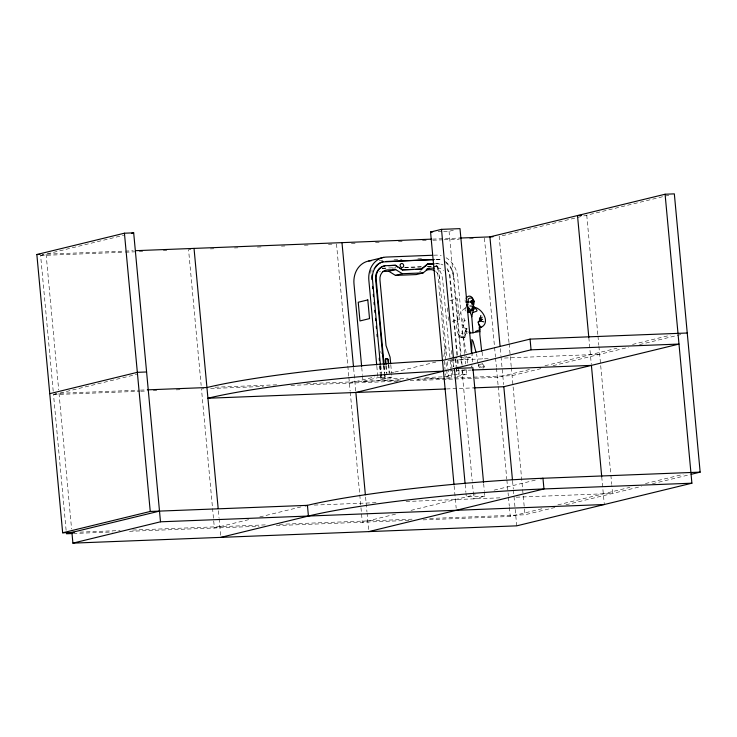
<?xml version="1.0" encoding="UTF-8"?>
<svg xmlns="http://www.w3.org/2000/svg" width="737" height="737" viewBox="0 0 737 737"><rect width="100%" height="100%" fill="white"/><g stroke="black" fill="none" stroke-linecap="round" stroke-linejoin="round"><path stroke-width="0.55" stroke-dasharray="3.69 2.76" d="M463.932 318.052L464.374 320.061L463.813 324.953L462.016 331.493L462.477 334.653L460.68 334.994L459.925 336.183L460.487 337.316L461.813 337.795M471.901 366.611L471.966 365.736L471.496 366.547M461.509 336.118C461.758 339.803 463.251 336.514 462.339 334.635M443.831 356.496L445.71 344.732M451.422 350.536L450.943 357.03M466.106 352.802L463.61 337.417L465.968 328.343M466.171 328.398L463.822 337.482L462.495 337.049M466.079 328.748L466.908 328.988L464.78 337.813L467.129 328.656L463.204 327.615M465.102 299.683L465.287 302.244M482.164 351.982L482.403 359.011M467.59 363.055L467.682 360.633L466.42 356.091M465.185 308.149C457.917 312.267 454.001 327.468 458.534 334.524L462.173 333.52M463.61 337.417L462.32 337.951M466.272 306.703L465.333 307.688L465.001 309.945L466.346 310.406M419.546 271.953L421.232 270.626M478.451 364.944C477.447 368.592 485.139 369.817 484.218 366.003C482.449 365.755 478.377 367.726 478.267 363.875M484.32 366.74L480.275 367.284L478.617 365.985M53.211 391.209L40.618 255.499L46.099 254.164L58.684 389.873M47.205 253.897L123.705 235.269M443.61 231.51L449.045 231.298L453.347 230.257M668.791 195.222L499.161 236.522L509 342.576M427.902 266.72L438.414 266.039L446.862 357.15M66.118 530.336L53.525 394.627L59.006 393.3L71.59 529M60.112 393.024L136.612 374.405M449.92 300.493L457.428 298.66L459.372 319.618L451.864 321.452M349.412 383.102L374.838 376.911M390.361 373.134L393.687 372.323M394.792 372.056L435.816 362.07M362.493 375.575L363.019 381.305L377.878 377.685L381.582 377.547L381.259 374.12M380.707 374.258L381.029 377.676L381.582 377.547M381.029 377.676L391.937 377.141L391.623 373.816M380.32 374.709L380.743 379.26L391.937 377.141M460.966 359.73L471.91 357.058L471.698 354.792M461.952 370.425L466.337 369.366M458.829 369.956L459.243 374.516L452.592 374.774L445.682 376.46L448.64 376.34L448.013 369.569M443.877 376.8L448.64 376.34M457.953 366.667L458.7 374.654L459.243 374.516M466.217 369.652L466.641 374.23L458.7 374.654M457.097 376.552L466.641 374.23M529.433 369.532L497.346 377.344L473.265 378.284M544.956 365.755L617.016 348.205M632.539 344.428L670.237 335.252M540.894 368.629L512.068 375.649L416.81 379.362M553.091 365.663L628.486 347.311M639.569 344.612L681.697 334.349M248.673 519.649L214.375 527.996L212.578 508.613M259.765 516.95L301.894 506.688M395.511 514.15L362.318 522.238L361.471 513.109M411.025 510.373L475.208 494.748M494.094 490.151L536.296 479.879M484.393 491.643L484.817 496.194L473.873 498.857L472.288 481.814M423.093 519.871L510.253 516.471L542.34 508.659M557.863 504.882L629.923 487.341M645.446 483.555L683.144 474.379M429.717 518.489L524.974 514.776L554.906 507.489M565.998 504.79L641.393 486.438M652.475 483.739L690.173 474.564M466.908 328.988L466.042 328.905M482.707 363.802L478.35 364.603M464.66 337.657L463.84 337.417M438.174 231.722L442.522 231.556M41.991 254.329L44.045 254.247M47.242 254.118L124.083 251.133M125.226 251.087L133.259 250.773M432.573 239.11L460.1 238.042M40.618 255.499L124.341 252.238M125.483 252.192L134.659 251.833M139.247 251.658L142.692 251.52M163.328 250.718L166.774 250.589M190.855 249.65L188.561 249.732L201.155 385.442M210.349 248.885L213.794 248.756M234.43 247.945L237.876 247.816M257.37 247.052L261.957 246.877M281.451 246.121L284.897 245.983M304.39 245.228L308.978 245.043M328.472 244.288L331.917 244.15M351.411 243.394L355.999 243.219M375.492 242.455L380.08 242.28M398.431 241.561L403.019 241.386M422.513 240.621L427.101 240.446M432.831 240.225L443.158 239.82M444.3 239.774L459.215 239.193M469.533 238.797L474.121 238.613M433.835 255.205L436.111 255.122A22.663 19.328 76.3 0 1 441.205 255.693M379.26 260.373L383.802 260.198M394.019 259.802L401.96 259.488M417.842 258.871L421.251 258.742A22.663 19.328 76.3 0 1 423.803 258.834M434.637 263.772L436.903 263.68A13.275 11.322 76.3 0 1 443.001 264.952M382.236 268.222L395.364 267.715M404.549 267.356L421.767 266.683M426.972 266.481L432.168 266.278M433.209 266.241L438.414 266.039M381.987 268.508L386.584 268.323M392.324 268.102L395.76 267.973M404.945 267.614L422.163 266.941M459.943 357.528L471.91 357.058M447.912 360.236L451.173 360.107M452.26 360.071L488.456 358.661M504.495 358.035L599.66 354.322M449.994 370.895L455.429 370.683M456.553 367.459L456.839 370.647A1.557 1.327 76.3 0 1 456.074 372.572A1.557 1.327 76.3 0 0 456.443 370.748L471.118 370.075M380.743 379.26L408.289 378.182M425.507 377.519L442.725 376.847M363.019 381.305L400.578 379.841M417.649 379.177L444.955 378.118M446.097 378.072L451.781 377.851L449.975 358.366M54.897 393.457L56.952 393.374M60.148 393.254L139.284 390.168M140.426 390.122L146.166 389.901M214.974 387.22L276.9 384.806M306.712 383.645L400.753 379.988M53.525 394.627L139.542 391.283M140.684 391.236L146.423 391.006M153.305 390.739L156.741 390.61M176.235 389.845L180.823 389.67M203.762 388.777L201.468 388.869L212.468 507.471M210.644 388.51L263.395 386.455M290.922 385.387L397.575 381.232M410.187 380.734L453.771 379.039M454.913 378.993L472.122 378.321M446.475 388.943L474.002 387.874M484.817 496.194L466.328 496.913L466.005 493.504M314.321 505.075L376.248 502.662M406.059 501.501L501.363 497.788M516.25 497.208L612.567 493.458L611.821 485.471M79.937 532.114L120.076 530.548M132.688 530.06L265.725 524.873M279.48 524.339L413.66 519.115M73.313 533.487L112.31 531.976M129.509 531.303L259.102 526.255M276.301 525.582L410.481 520.359M466.005 333.05L467.47 333.161M466.337 331.742L467.534 331.834M464.374 320.061L465.425 320.871M445.784 262.492L448.999 265.615A17.587 14.998 76.3 0 1 453.292 276.357M472.574 361.931L472.27 354.386M483.923 365.57L482.422 363.838M466.07 311.143L465.517 310.24M462.458 324.768L463.426 326.279M459.133 334.801L459.925 336.183M380.605 351.512L381.342 353.613M462.606 318.891L463.619 325.616M477.898 363.111L476.618 353.944M586.753 215.195L597.854 334.939M597.965 336.081L598.812 345.202M598.914 346.344L610.761 474.066M610.872 475.208L611.719 484.329M588.826 337.583L591.304 364.318M601.733 476.765L604.312 504.523M509.11 343.718L511.22 366.529M511.331 367.671L524.974 514.776M500.285 348.638L500.92 355.483M501.022 356.625L503.62 384.576M512.565 481.04L513.302 488.999M513.413 490.133L516.72 525.84M484.439 238.208L495.448 356.819M495.55 357.952L496.397 367.081M496.498 368.214L498.092 385.322M498.194 386.464L506.761 478.838M506.872 479.98L508.355 495.946M508.456 497.088L509.304 506.208M509.405 507.351L510.253 516.471M483.656 483.693L484.292 490.51M464.734 353.603L457.613 276.836A22.663 19.328 76.3 0 0 446.097 257.757M464.835 354.755L465.692 363.921M462.099 365.248L453.845 276.218A17.587 14.998 76.3 0 0 449.552 265.477L446.336 262.354A17.587 14.998 76.3 0 0 444.503 261.174M462.523 369.808L462.947 374.378M449.045 231.298L461.546 365.377M461.97 369.946L472.187 480.671M457.447 355.114L450.141 276.366A13.275 11.322 76.3 0 0 446.862 268.204M457.87 359.684L458.405 365.386M456.894 355.252L449.588 276.495A13.275 11.322 76.3 0 0 447.322 269.76M457.318 359.813L457.852 365.524M465.167 484.412L465.904 492.362M452.942 356.929L453.854 366.777M452.748 359.214L453.458 366.869M447.322 307.891L447.728 312.304M448.142 316.717L448.649 322.235M451.044 358.136L452.592 374.774M449.874 357.224L442.753 280.456A22.663 19.328 76.3 0 0 435.585 264.786M447.285 361.664L447.912 368.436M437.087 266.361L446.576 368.703M446.686 369.845L447.322 376.662M444.245 360.927L445.581 375.354M454.112 485.941L456.175 508.143M390.803 364.944L391.522 372.701M388.758 364.456L389.569 373.272M388.353 364.548L389.173 373.364M386.197 365.663L386.907 373.373M385.801 365.755L386.51 373.475M384.217 365.985L384.852 372.83M384.963 373.972L385.276 377.399M383.793 365.515L385.027 378.818M383.664 366.123L384.299 372.968M384.41 374.11L384.723 377.537M371.936 269.705L372.139 271.861M380.817 365.386L382.07 378.938M380.522 366.132L381.158 372.977M379.97 366.261L380.605 373.115M370.619 270.092L370.932 273.501M379.481 365.616L380.218 373.576M376.819 366.234L377.878 377.685M361.747 367.56L362.383 374.433M353.613 368.085L355.879 392.471M365.58 497.033L366.943 511.81M367.054 512.943L368.786 531.607M336.505 243.975L348.776 376.266M348.877 377.399L350.149 391.089M350.259 392.231L359.674 493.726M359.776 494.868L361.36 511.966M218.373 510.75L219.009 517.567M219.11 518.71L220.842 537.365M455.788 358.956L456.461 366.4M455.392 359.048L456.065 366.492M456.157 367.551L456.443 370.748M379.389 271.713A9.71 8.282 76.3 0 1 380.467 271.594M435.641 271.437A9.71 8.282 76.3 0 1 439.611 278.954M435.954 259.535A17.587 14.998 76.3 0 1 442.016 260.41M436.35 263.818A13.275 11.322 76.3 0 1 442.449 265.09M436.507 259.406A17.587 14.998 76.3 0 1 442.568 260.272M437.299 267.964A9.71 8.282 76.3 0 1 443.444 270.553"/><path stroke-width="1.11" d="M479.492 320.208L479.52 317.85M473.043 333.05L471.772 316.753L470.593 313.124L470.98 310.59L472.979 308.379L472.445 307.172C476.747 302.4 470.971 291.428 465.996 298.31M480.8 315.464L480.257 319.112M479.17 328.416L479.501 326.15L478 321.94M468.004 304.39L467.875 305.063L466.843 304.556L467.654 308.821L470.593 313.124M471.772 316.753L473.311 309.706M478.341 322.917L479.732 319.932L482.643 319.351M474.066 309.006L472.776 310.24L473.062 308.914L474.066 309.006L472.979 306.325M471.846 308.978L472.445 307.172M479.898 319.904L482.173 317.196M472.583 301.018C475.651 299.185 473.578 304.731 472.399 300.945C471.136 304.961 468.566 299.987 473.099 300.641M481.666 351.088L479.796 334.34L480.073 328.859L479.437 327.458M374.193 268.526L374.562 267.982M472.574 312.635C478.295 310.369 478.543 312.092 473.467 306.048M479.713 327.854L479.547 326.482M375.4 266.739L376.81 265.182A17.587 14.998 76.3 0 1 382.042 262.068L383.019 261.838M471.901 302.75L471.929 303.322M479.575 329.808L475.715 331.374M415.723 269.392L421.407 269.171L427.276 264.168L433.503 263.818M421.407 269.171L427.828 264.039M382.54 271.511L388.786 271.262L395.474 275.398L416.193 274.588L423.093 272.911L428.98 268.286L434.176 268.084M480.109 327.385L480.681 327.495C491.008 323.294 482.652 308.739 474.49 307.292M481.325 320.42L479.151 321.24M466.042 302.253L470.188 301.903M473.062 303.165L472.353 301.23M479.759 331.521L469.819 333.161M74.207 532.335L62.663 532.787L36.85 254.523L124.433 233.205L133.683 232.846L160.491 521.805L72.899 543.132L71.913 532.427M131.462 233.38L133.683 232.846M454.01 484.799L430.555 232.017L441.5 229.354L459.999 228.636L471.597 353.649M368.804 260.972L383.664 257.36M691.278 474.287L700.15 472.131L674.337 193.868L665.087 194.236L489.912 236.881L500.073 346.362M421.96 269.033L402.623 269.788L395.548 265.292L388.565 265.679M388.786 271.262L395.695 269.585L402.384 273.713L423.093 272.911M399.417 268.24L402.623 269.788M395.474 275.398L402.384 273.713M427.009 268.765L428.98 268.286M49.757 393.659L137.34 372.332L146.589 371.973M687.243 333.004L530.06 339.121L442.467 360.448A172.651 15.348 -5.3 0 0 206.94 387.533L147.308 389.855M474.002 387.874L503.813 386.713L678.989 344.068L531.055 349.826L355.879 392.471L365.368 494.757M62.663 532.787L150.247 511.46L307.44 505.342A172.651 15.348 -5.3 0 1 542.966 478.258L700.15 472.131M159.496 511.1L66.431 533.763L72.171 533.533M305.219 505.877L307.44 505.342L308.425 516.038L220.842 537.365M540.746 478.792L542.966 478.258L543.961 488.953L368.786 531.607M665.087 194.236L691.896 483.196L516.72 525.84L72.899 543.132M382.466 261.967L434.231 259.488M472.408 308.987L473.062 308.914M473.016 306.27L469.838 305.956M581.613 215.397L577.504 215.554L588.826 337.583M430.555 232.017L432.73 231.934M36.85 254.523L39.936 254.403M135.553 250.681L431.431 239.157M460.1 238.042L492.998 236.761M432.702 255.251L386.179 257.066A22.663 19.328 76.3 0 0 368.85 280.3L376.708 365.082M386.022 261.478L433.688 259.627M395.548 265.292L386.971 265.624A13.275 11.322 76.3 0 0 376.174 279.24L384.115 364.843M427.276 264.168L434.084 263.901M395.695 269.585L387.367 269.908A9.71 8.282 76.3 0 0 379.942 279.867L386.041 345.635L390.085 357.178L390.702 363.829M402.07 269.926L413.448 269.484M426.235 269.806L430.39 269.641A9.71 8.282 76.3 0 1 434.673 270.774M456.682 357.657L453.421 357.786L441.5 229.354M472.27 370.029L591.406 365.386L601.733 476.765M445.323 388.989L207.935 398.238A172.651 15.348 -5.3 0 1 443.462 371.153M691.896 483.196L543.961 488.953A172.651 15.348 -5.3 0 0 308.425 516.038M160.491 521.805L604.312 504.523M468.898 332.101L470.16 332.101M470.98 310.59L469.847 308.996L468.4 308.591L468.972 310.867M480.174 320.973L483.822 321.829M471.523 300.843L472.048 301.055M467.553 311.871L470.013 312.405M479.013 324.796L481.215 327.348M466.705 302.373L468.345 302.944L468.225 298.982L469.469 298.227L471.744 297.877L473.486 300.576M395.88 265.993L397.648 267.116M469.322 308.646L467.498 306.141M472.196 353.613L471.606 352.12L471.883 339.499L473.099 341.369L476.074 352.479M530.06 339.121L531.055 349.826M503.813 386.713L512.464 479.907M483.555 482.551L472.905 367.763L454.407 368.482L465.056 483.279M388.648 363.35L388.344 360.043A1.557 1.327 76.3 0 0 386.87 358.56A1.557 1.327 76.3 0 0 385.681 360.153L386.087 364.557M388.252 363.452L387.948 360.144A1.557 1.327 76.3 0 0 385.829 358.882M385.488 362.447L385.285 360.246A1.557 1.327 76.3 0 1 385.571 359.14M383.562 364.981L375.621 279.378A13.275 11.322 76.3 0 1 384.88 265.845M380.412 364.99L372.471 279.387A17.587 14.998 76.3 0 1 374.746 268.397L377.362 265.044A17.587 14.998 76.3 0 1 382.586 261.93M372.553 286.371L372.765 288.655M373.3 294.358L373.512 296.642M374.037 302.345L374.249 304.63M374.783 310.341L374.995 312.617M375.52 318.329L375.732 320.613M376.266 326.316L376.478 328.601M377.003 334.303L377.215 336.588M379.223 358.274L379.435 360.559M361.637 366.409L353.99 283.911A22.663 19.328 76.3 0 1 371.319 260.686M341.977 242.639L353.511 366.943M194.034 248.406L218.161 508.484M124.433 233.205L150.247 511.46M371.918 279.526A17.587 14.998 76.3 0 1 372.038 274.864M473.559 303.847C470.676 305.431 471.846 302.446 473.559 303.847M367.8 299.922L358.237 302.244L359.969 320.945L369.532 318.614L367.8 299.922M400.292 264.546A2.054 1.76 76.3 0 0 402.107 267.549A2.054 1.76 76.3 0 0 403.351 264.426A2.054 1.76 76.3 0 0 400.292 264.546"/></g></svg>
